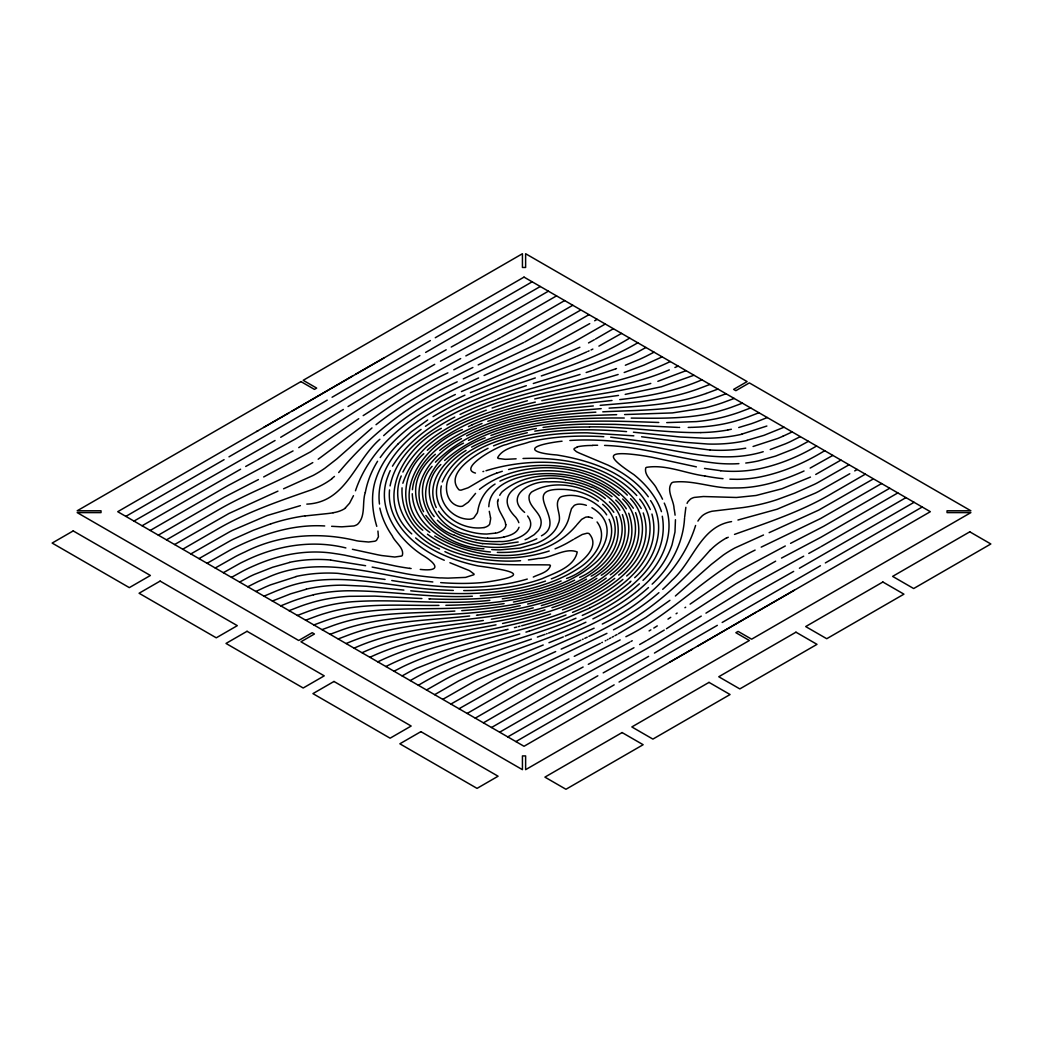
<?xml version="1.0" encoding="UTF-8"?>
<svg xmlns="http://www.w3.org/2000/svg" width="1043" height="1043" viewBox="0 0 1043 1043"><rect width="100%" height="100%" fill="white"/><g stroke="black" fill="none" stroke-linecap="round" stroke-linejoin="round"><path stroke-width="1.5" d="M389.547 489.923C386.275 522.413 416.079 548.435 444.279 560.247M684.638 517.172L685.864 507.328M684.56 518.019C683.204 543.364 670.558 567.04 652.123 584.158M402.037 487.824C399.573 546.376 474.239 564.25 520.574 560.691M497.915 501.044L498.241 499.219M441.306 485.921C437.747 502.57 452.858 519.492 469.533 519.231A7.105 4.107 0 0 0 473.809 517.941L477.277 512.934A72.528 41.876 0 0 0 477.681 511.552C479.35 500.444 485.269 489.949 495.06 484.056M390.069 485.921C396.679 452.949 426.783 431.685 454.787 417.057M365.259 492.492C361.947 502.713 365.963 516.194 357.606 524.264A11.108 6.414 0 0 1 353.864 525.959L341.921 526.819A92.527 53.428 0 0 1 339.757 526.741L331.635 526.298M569.634 514.942L571.512 508.606L574.25 505.451A7.105 4.107 0 0 1 578.526 504.147L579.765 504.108A14.354 8.292 0 0 1 586.375 505.347M569.543 515.372C564.146 542.321 532.204 551.043 508.449 552.282A74.431 42.972 0 0 1 497.328 552.386M402.859 483.261C420.277 431.593 479.936 413.915 527.419 400.747M519.036 527.263C516.885 533.521 509.558 535.672 503.769 537.054M442.284 481.944C457.877 446.143 501.5 435.387 536.337 428.477M401.242 475.947C388.452 505.646 412.233 537.432 439.546 549.1M355.48 490.771C370.93 444.592 413.158 414.606 455.348 394.502M353.473 495.673L349.561 503.208L345.272 507.967M695.59 525.476C681.561 570.847 643.935 603.793 602.293 624.04M402.885 472.049C419.26 439.781 453.901 422.637 486.221 410.16M392.455 466.195C421.255 419.677 477.094 401.959 526.311 385.701M380.2 457.551C400.955 428.36 433.054 409.99 464.904 395.141M432.063 466.338C411.268 489.662 426.809 525.841 454.396 535.307M576.766 524.864L581.603 519.401L585.436 517.263A5.072 2.933 0 0 1 588.526 517.015M576.153 525.633C542.099 565.671 476.221 561.695 434.722 536.011M440.85 464.526C415.362 488.541 435.518 528.605 466.756 534.355A52.711 30.43 0 0 0 486.429 538.149L487.681 538.188M435.413 462.192C478.489 419.13 543.494 413.224 601.185 408.647M475.543 493.404L469.05 501.292A67.991 39.256 0 0 1 468.268 502.191L462.623 506.129A5.072 2.933 0 0 1 459.533 506.376C446.417 503.938 443.314 486.442 449.559 476.312C465.465 449.246 498.489 439.325 527.302 432.728M423.797 453.705C401.32 473.157 398.609 510.992 422.78 530.222M397.709 444.253L411.333 431.789L427.695 419.99M650.35 579.139C634.053 596.048 613.779 608.499 592.867 618.877M379.887 439.246C354.568 461.254 346.12 502.387 306.825 504.121M642.996 580.364C663.765 561.395 676.438 530.131 664.261 503.091M444.605 460.498C491.227 419.495 557.51 416.326 616.661 414.671M634.679 577.705C655.891 559.074 667.39 525.724 650.545 500.575M338.675 472.544C370.813 433.797 411.281 402.637 457.199 381.855M710.361 549.909C682.683 581.629 651.471 610.82 613.467 629.842M435.387 454.279C387.84 494.343 435.048 546.806 483.913 548.774M626.66 576.01C648.707 557.849 659.359 522.895 639.711 499.18M427.304 450.25C457.134 423.21 496.859 411.072 535.294 402.103M383.655 435.648C411.059 410.251 444.839 393.25 478.594 377.97M479.454 489.415C523.495 454.735 600.207 461.997 633.349 508.228M639.385 583.793L635.513 587.196A221.95 128.133 0 0 1 622.84 596.922C600.103 612.697 574.458 623.61 548.592 633.088M662.709 589.308L664.404 587.744A296.903 171.417 0 0 0 671.914 580.351C692.969 562.047 700.414 526.428 731.56 521.591M648.472 587.561C624.34 609.203 594.836 623.623 565.189 636.113M630.937 581.199L629.607 582.372M618.655 575.084C641.719 557.64 652.292 521.317 630.559 498.671M622.919 579.386C594.08 603.688 557.523 616.061 521.643 625.8M658.915 592.659C637.964 610.716 613.662 624.392 588.865 636.386M334.464 476.429L331.857 478.568M610.285 574.849C634.183 558.292 646.386 521.096 622.658 498.971M371.973 427.956L336.824 458.933L324.816 468.281A137.076 79.138 0 0 1 313.213 475.412L283.579 488.789M614.757 578.396C582.594 603.845 542.008 615.044 502.557 623.492M675.382 596.009L711.248 564.459L723.242 555.111A137.076 79.138 0 0 1 734.846 547.979L763.502 535.007M376.028 424.697C405.531 401.294 439.129 383.85 472.883 367.488M669.932 600.325L645.982 617.313L618.447 633.74M541.434 535.815C568.5 521.383 518.671 488.619 561.303 489.35A36.961 21.342 0 0 1 574.158 490.692M601.211 575.267C626.23 560.091 640.858 522.035 615.735 500.066M606.192 578.083C572.803 602.489 531.487 612.358 491.37 619.203M421.085 429.429C397.526 446.417 375.61 473.209 379.469 504.043M690.088 604.132L737.479 571.551L785.301 545.984M358.753 418.699L310.579 451.828L263.683 476.951M425.453 426.3C458.685 403.445 497.394 390.708 535.307 377.957M685.668 607.222L684.938 607.73M363.186 415.622L406.118 388.231L460.68 358.583M596.857 578.396C561.708 601.602 519.297 609.959 478.137 615.044M676.099 613.766L677.155 613.049M591.12 576.192C617.195 562.646 635.722 524.264 609.36 501.866M670.727 617.326L667.989 619.112M318.18 459.22C359.952 428.334 400.421 395.01 447.877 372.846M466.038 450.446C448.151 461.071 429.325 482.57 439.155 504.499C447.147 520.47 466.495 530.235 484.095 527.536M343.33 409.469L295.482 438.947L245.692 466.482M705.955 613.141L753.502 583.897L803.697 556.193M348.036 406.522L392.872 379.404L446.182 349.783M701.261 616.1L655.747 643.674L603.193 672.878M441.332 428.334C403.693 447.434 373.238 499.793 411.763 533.899M657.273 625.917L653.792 628.069M666.464 628.72L735.98 583.741L775.653 561.173M664.248 630.076L647.234 640.18M433.067 416.613C477.538 389.652 528.514 377.031 575.958 356.654M574.263 538.957L582.255 534.485L586.961 533.247A3.833 2.216 0 0 1 589.034 533.547C605.396 551.799 565.123 573.793 551.33 578.878M650.871 629.855L649.098 630.911M312.796 462.584C281.636 480.745 247.347 492.831 216.24 511.109L166.476 539.844M573.22 539.583L567.275 543.012A124.638 71.967 0 0 1 564.641 544.42L563.507 544.994A100.741 58.16 0 0 1 555.059 548.827M586.44 579.152C548.801 601.107 504.59 607.613 461.775 610.637M327.228 400.121L228.991 456.834M332.078 397.253L430.368 340.566M717.336 625.344L619.06 682.031M722.173 622.475L820.437 565.762M463.483 443.132C437.708 455.543 411.776 489.858 434.188 516.624M298.741 447.656L381.608 394.671L434.696 364.346M579.686 577.366C606.7 566.206 630.663 527.067 602.619 504.304M291.74 411.359L352.547 375.988M756.331 612.032L697.584 646.204M256.682 431.463L258.064 430.668M288.755 413.08L263.683 427.434M125.838 516.389L224.076 459.663M435.283 337.736L532.152 281.806M133.973 521.083L275.052 440.498M540.287 286.499L425.622 352.43M142.096 525.763L240.607 469.22M548.409 291.18L458.92 342.808M150.218 530.457L228.404 485.412L293.044 450.928M556.532 295.873L480.236 339.875L440.498 361.217M158.34 535.15L224.362 497.107L258.429 479.571M564.667 300.567L501.644 336.928M572.79 305.26L513.638 339.288L453.796 369.796M174.598 544.537L228.938 513.495L277.933 491.136M580.051 310.449L524.851 341.921M182.721 549.231L216.24 529.87C246.031 512.335 278.885 501.161 311.375 489.858A85.304 49.256 0 0 0 332.052 478.646M589.034 314.647L539.44 342.769L463.261 378.896M190.856 553.924L229.499 531.904A192.316 111.027 0 0 1 232.576 530.339L267.073 515.555L300.397 505.633M589.751 323.617L550.626 345.363L484.082 375.506M594.666 320.775L597.17 319.341M198.978 558.605L230.516 540.639A143.465 82.827 0 0 1 233.619 539.062L253.319 530.261L270.724 523.847M605.292 324.021L574.55 341.596A186.853 107.885 0 0 1 571.225 343.33L541.447 357.214L461.449 391.568M207.101 563.298L230.49 549.883A130.036 75.083 0 0 1 233.593 548.266C261.754 534.225 292.874 524.003 324.712 525.959M613.414 328.714L595.423 339.105M215.236 567.992L235.549 556.519A159.996 92.371 0 0 1 245.079 551.916C279.576 534.498 319.432 531.617 356.706 540.782A115.695 66.804 0 0 0 359.183 541.161L368.609 542.021L374.802 541.226A6.545 3.781 0 0 0 376.523 540.313L378.426 536.832L377.931 531.056M621.55 333.408L598.904 346.107M629.672 338.101C602.189 354.868 571.629 365.598 541.304 375.936M223.358 572.685L240.281 563.194A122.057 70.468 0 0 1 244.936 560.938C276.017 545.658 311.909 539.479 345.872 547.927M824.7 450.706C804.375 463.092 782.12 472.727 758.678 477.238A75.357 43.506 0 0 1 737.101 479.337L729.891 479.167M418.386 685.29C453.366 664.039 492.948 652.344 531.382 639.15M426.509 689.984L445.922 678.967A198.313 114.495 0 0 1 452.831 675.447C494.551 655.16 539.635 643.127 581.864 624.066M832.835 455.4L810.163 468.085M434.644 694.664L458.672 680.91L476.299 672.344L543.234 644.978M840.958 460.08L815.73 474.474M442.767 699.358L473.509 681.796A186.853 107.885 0 0 1 476.834 680.049L594.132 628.186M849.08 464.774L817.543 482.753A143.465 82.827 0 0 1 814.44 484.33L794.74 493.13L777.335 499.545A131.275 75.787 0 0 1 742.994 507.563L712.004 511.239A22.046 12.725 0 0 0 702.33 515.711L700.166 517.954A52.306 30.208 0 0 0 697.923 521.096M450.889 704.051L494.512 679.475L555.671 651.562M849.797 473.744L818.559 491.475A192.316 111.027 0 0 1 815.483 493.039L777.061 509.232L737.949 520.027M854.712 470.914L857.203 469.467M459.024 708.745L508.619 680.61L606.935 633.362M865.338 474.161L832.835 492.922C802.132 511.292 767.987 522.413 734.507 534.407M467.147 713.438L518.736 683.817L568.943 658.928M872.6 479.35L818.612 510.157L769.147 532.66M475.269 718.132L535.515 683.517L620.181 639.894M881.583 483.548L820.658 518.501L761.207 547.132M483.404 722.825L548.501 685.277L583.128 667.012M889.718 488.241L823.696 526.285L790.555 543.351M491.527 727.506L568.878 682.93L633.961 647.742M897.84 492.922L820.672 537.406L781.507 558.083M646.295 640.728L639.633 644.535M499.649 732.199L597.822 675.799M905.963 497.615L821.154 546.584M507.772 736.893L648.603 656.373M914.098 502.309L799.407 568.239M515.907 741.586L614.144 684.873M825.339 562.933L922.221 507.002M758.313 610.885L794.231 590.273M355.676 374.189L383.837 358.049M446.847 425.036L453.549 421.333A235.861 136.177 0 0 1 471.697 412.676C517.797 392.507 568.122 385.584 615.396 368.948M637.794 342.795C605.37 361.817 568.957 372.416 533.299 383.511M816.578 446.013C799.016 456.417 779.903 464.383 759.917 468.672A78.838 45.514 0 0 1 720.778 470.771M410.264 680.597C459.089 652.031 515.842 642.592 567.809 621.602M692.383 649.202L669.997 662.018M231.481 577.379L242.902 571.056A149.905 86.556 0 0 1 247.334 568.839A167.623 96.777 0 0 1 249.877 567.64A150.023 86.608 0 0 1 254.479 565.606C279.628 554.433 307.75 549.087 335.129 553.611A143.686 82.958 0 0 1 344.555 555.15L396.197 566.153A168.158 97.09 0 0 0 409.73 568.37M645.93 347.488L638.068 351.817A142.93 82.527 0 0 1 631.38 355.115L592.932 370.291M239.603 582.072L249.342 576.792A109.919 63.467 0 0 1 254.296 574.458L272.562 567.275L289.419 562.529M808.455 441.319L798.716 446.6A109.919 63.467 0 0 1 793.762 448.933L775.497 456.117L758.639 460.85A82.918 47.874 0 0 1 745.758 463.04M402.142 675.903L409.99 671.562A142.93 82.527 0 0 1 416.679 668.276L456.756 652.553L519.766 633.961M280.71 437.278L371.269 383.237L419.886 355.598M594.275 339.77L588.526 342.938M820.137 547.171L808.781 553.455M654.456 653.061L751.495 595.266L793.658 571.395M500.601 337.515L497.446 339.288M461.527 438.608C435.961 451.476 407.787 481.631 423.575 511.657M631.002 641.432L632.227 640.741M625.891 636.712C672.878 613.649 708.132 572.881 755.119 550.078M536.832 538.814C500.809 555.593 450.719 547.758 425.844 515.451M629.789 642.11L588.291 664.326M457.981 343.33L451.241 347.045M471.566 447.147C528.827 416.692 595.996 420.368 658.785 422.48M496.364 339.875L494.747 340.761M617.052 634.509L614.966 635.643M493.652 341.361L465.843 355.911M613.584 636.399L612.189 637.156M610.794 637.899L609.399 638.642M468.503 440.355C507.706 420.16 552.373 414.606 595.853 412.168M726.332 538.227L728.262 537.236M654.052 352.182L645.8 356.406A174.416 100.702 0 0 1 639.75 359.235L625.357 365.246M499.884 481.175C537.706 463.275 586.857 468.659 619.151 495.516M394.006 671.21L402.259 666.985A174.416 100.702 0 0 1 408.308 664.143C458.751 641.328 514.668 635.226 566.01 614.966M607.3 639.75L608.004 639.385M800.32 436.626L790.359 441.632A124.834 72.071 0 0 1 785.301 443.875L770.229 449.559M247.739 586.766L257.699 581.759A123.674 71.406 0 0 1 262.758 579.517A221.507 127.885 0 0 1 266.839 577.835C311.87 556.962 361.725 570.56 407.93 578.774A283.396 163.621 0 0 0 423.406 580.938L432.819 581.955M605.201 640.858L605.905 640.493M601.72 642.671L602.411 642.305M523.716 342.508L478.189 364.907M462.349 429.573C422.324 445.035 384.28 499.675 429.833 532.399M600.325 643.388L574.25 656.347M466.612 435.883C505.816 416.066 550.065 409.912 593.324 405.949M574.641 580.117C534.942 600.051 489.702 604.549 445.869 605.318M589.647 608.147L562.021 620.05L529.296 631.119M662.175 356.862L643.935 365.128L624.196 372.507M488.046 448.321C475.751 454.37 444.149 473.705 459.024 489.845A3.833 2.216 0 0 0 461.11 490.145L468.02 487.811A66.83 38.578 0 0 0 469.637 486.912L480.784 480.367A104.756 60.481 0 0 1 496.572 473.144M566.558 578.461C593.676 569.504 627.13 528.592 591.929 507.745M385.884 666.516C423.51 647.39 465.321 639.424 506.024 629.763M460.054 414.436C498.176 395.975 539.766 386.77 580.064 374.437M255.861 591.459L265.078 587.17A153.425 88.577 0 0 1 270.502 584.875L296.043 576.662M792.198 431.932L782.98 436.209M587.235 637.169L584.81 638.329M579.882 347.254L548.67 361.087L470.367 392.663M810.463 477.081L781.95 488.763L756.084 495.477L736.462 497.485L703.399 496.52L694.195 497.433A11.108 6.414 0 0 0 690.453 499.128L688.054 501.566A27.679 15.984 0 0 0 687.063 503.378M592.854 349.079L590.99 349.966M582.385 639.476L583.193 639.085M468.398 426.6L471.931 424.983M585.918 622.202L582.881 623.61M580.782 640.219L561.173 649.124M589.099 350.839L587.952 351.361M582.255 615.435C621.106 598.082 670.832 565.332 662.279 516.22M586.792 351.882L576.61 356.38M804.036 470.993C782.198 480.888 758.652 488.359 734.441 487.941C713.816 488.932 693.712 479.676 673.256 482.153A6.545 3.781 0 0 0 671.536 483.078C666.125 490.601 673.856 500.366 674.065 508.58A250.868 144.834 0 0 1 674.977 514.238L675.082 515.151M670.258 361.543C627.69 382.233 580.312 388.296 534.72 398.947M377.801 661.849C432.154 635.409 493.847 633.062 550.574 614.027M784.049 427.213L763.945 435.348L747.127 440.289M264.009 596.166L276.499 590.899A166.398 96.073 0 0 1 281.336 589.047C333.643 567.835 389.717 588.174 443.405 590.025A227.139 131.131 0 0 0 453.314 590.429M678.08 366.132L674.912 367.501M369.978 657.259C409.599 638.577 453.47 633.049 496.012 624.835M561.121 580.951C519.831 598.343 474.083 600.559 429.872 598.904M575.958 618.225L571.877 619.946M272.327 601.042L290.71 593.806L306.303 589.256M485.191 437.786C458.229 448.034 421.346 474.748 436.235 507.55M493.508 445.843C535.45 428.608 581.994 427.956 626.556 431.606M685.942 370.708L657.833 381.321M362.117 652.683C419.834 626.321 485.164 628.968 544.981 609.92M572.529 612.345C611.602 596.648 664.756 563.468 651.953 514.043M669.306 369.874C628.825 387.331 584.471 391.451 541.786 400.681M563.324 636.895L548.957 642.723M693.843 375.284L661.314 386.784L625.213 394.397M280.658 605.879L291.558 601.537A149.318 86.204 0 0 1 297.086 599.556L305.638 596.857A103.335 59.66 0 0 1 307.594 596.309L313.487 594.836M767.4 417.5L756.501 421.841A149.318 86.204 0 0 1 750.973 423.836L738.718 427.539M354.216 648.107C394.841 629.803 439.872 627.012 483.326 620.481M570.86 620.363L568.826 621.198M701.796 379.874C675.799 391.112 647.794 396.549 619.764 399.586M759.082 412.689L747.987 416.978A143.06 82.593 0 0 1 742.342 418.934L735.615 421.02A104.065 60.077 0 0 1 730.204 422.454L726.828 423.262A106.425 61.446 0 0 1 698.719 427.069L691.809 427.369M288.976 610.703L300.071 606.413A143.06 82.593 0 0 1 305.716 604.445L312.444 602.372A104.065 60.077 0 0 1 317.854 600.924L321.231 600.129A106.425 61.446 0 0 1 349.34 596.322L374.711 596.114L421.894 598.552M346.263 643.518C405.414 617.847 471.892 624.874 533.234 607.808M482.009 423.523C454.331 434.866 424.097 451.515 413.993 481.579A126.451 73.01 0 0 0 412.441 489.715M766.866 426.026L741.756 434.136M709.827 384.476L698.028 388.948A166.046 95.865 0 0 1 692.852 390.721C663.022 400.773 631.302 402.598 600.194 405.336M750.777 407.904L739.5 412.168A139.41 80.48 0 0 1 732.903 414.371L727.558 415.961A106.19 61.302 0 0 1 721.287 417.604L717.076 418.543A111.614 64.444 0 0 1 696.242 421.607L666.725 422.611M297.281 615.487L308.559 611.224A139.41 80.48 0 0 1 315.155 609.021L320.501 607.417A106.19 61.302 0 0 1 326.772 605.787L330.983 604.849A111.614 64.444 0 0 1 351.817 601.785C397.787 598.421 443.966 605.605 489.884 600.312M338.245 638.916L350.031 634.444A166.046 95.865 0 0 1 355.207 632.658C392.064 620.311 431.424 620.285 469.65 615.996M717.897 389.091L706.137 393.485M742.486 403.146L731.052 407.409A139.606 80.598 0 0 1 724.337 409.612L718.875 411.216A109.319 63.115 0 0 1 713.151 412.689C686.346 419.09 658.55 418.295 631.198 418.087M305.573 620.246L317.02 615.983A139.606 80.598 0 0 1 323.721 613.766L329.184 612.176A109.319 63.115 0 0 1 334.907 610.703C368.974 602.645 404.28 605.866 438.934 605.383M330.162 634.287L341.921 629.907A154.755 89.346 0 0 1 347.984 627.873C402.389 611.185 460.511 618.668 515.79 606.596A221.755 128.028 0 0 0 520.235 605.696M726.045 393.746L714.351 398.074A147.741 85.291 0 0 1 708.327 400.069C674.286 410.942 638.029 410.016 602.776 411.829M734.246 398.426L722.656 402.715A142.291 82.149 0 0 1 715.85 404.945L708.797 406.953A112.501 64.953 0 0 1 705.159 407.878L672.409 412.911L624.601 414.553M313.813 624.966L325.403 620.676A142.291 82.149 0 0 1 332.209 618.447L339.262 616.439A112.501 64.953 0 0 1 342.899 615.513C388.465 605.057 435.661 611.394 481.801 606.283A237.204 136.946 0 0 0 504.108 603.597M322.013 629.646L333.708 625.318A147.741 85.291 0 0 1 339.731 623.323C376.888 611.511 416.457 613.558 454.865 611.068M490.901 435.505C533.39 419.651 579.373 417.617 624.262 418.021M562.464 609.855C601.342 595.24 659.58 563.259 643.231 512.934M533.286 577.053C539.022 574.145 548.383 572.424 550.443 565.697A2.777 1.604 0 0 0 549.7 564.928C514.721 564.211 477.668 567.692 444.918 551.63M487.798 421.32L502.335 416.444A243.267 140.453 0 0 1 527.041 409.925L561.317 403.432L618.499 395.427M496.611 473.183L502.296 471.28M546.441 633.857L547.158 633.609M616.517 368.557L615.852 368.792M545.02 634.379L537.341 637.09M545.515 581.068C502.296 595.905 455.661 595.253 410.733 590.807M492.113 408.022C533.156 393.367 576.596 387.396 618.134 374.476M549.218 550.991C509.127 563.859 461.814 559.583 427.434 534.225M591.72 370.695L586.153 372.52M551.943 607.717C590.99 594.784 653.805 563.624 635.565 512.621M527.289 579.074C483.222 591.916 436.43 587.639 391.764 580.508M529.088 631.171L525.946 632.123M541.33 605.592C580.521 594.158 647.221 565.11 628.72 513.208M577.444 446.965L574.367 448.438A2.973 1.708 0 0 0 574.08 449.598L576.375 451.632A39.764 22.959 0 0 0 580.534 453.588L607.873 465.074A143.36 82.762 0 0 1 648.29 496.768M650.78 383.42C606.778 395.636 560.678 397.657 516.598 409.638A225.497 130.192 0 0 0 471.827 424.905M486.012 470.732C538.227 454.592 609.06 458.503 641.236 508.502M763.215 451.71C722.577 464.174 680.558 450.798 640.141 444.618A295.117 170.387 0 0 0 629.125 443.027L622.397 442.193A211.599 122.161 0 0 0 606.596 440.707L604.34 440.563A170.478 98.433 0 0 0 588.852 439.977L586.701 439.963A137.363 79.307 0 0 0 569.882 440.498M483.73 471.371L482.935 471.579M520.014 626.23L518.41 626.647M518.162 541.995L500.549 544.498L482.648 543.586M516.806 627.065L514.421 627.677M508.554 469.533C546.219 460.667 588.93 465.608 620.507 489.076A109.75 63.362 0 0 1 627.299 495.138M506.403 629.672L508.045 629.268M753.072 446.482L777.556 438.516A153.425 88.577 0 0 0 782.98 436.209M527.641 604.053C567.548 594.262 639.894 568.409 622.397 514.59M495.347 533.142L486.768 534.042A36.961 21.342 0 0 1 473.9 532.699C460.224 529.909 446.678 522.973 438.516 511.331M731.365 429.26L727.753 429.964M513.443 602.033C553.637 594.119 631.771 571.773 616.165 516.663M502.283 598.851C534.759 594.08 568.539 585.553 594.119 563.898C606.817 553.611 616.465 534.929 609.086 519.284M305.117 515.933L326.537 513.678A62.371 36.01 0 0 0 333.108 512.791M528.397 559.922L531.552 559.504A106.999 61.772 0 0 0 538.344 558.422C551.121 558.513 565.306 547.067 577.222 551.969C574.276 567.262 554.602 572.894 542.112 578.696A119.541 69.021 0 0 1 530.196 582.463L522.387 584.445A138.328 79.855 0 0 1 508.515 587.157L499.806 588.408A160.153 92.462 0 0 1 484.865 589.843L472.779 590.442A189.474 109.398 0 0 1 463.718 590.573M477.511 615.109L476.468 615.24M611.98 400.473C553.898 407.005 491.501 412.298 442.806 447.929A151.652 87.56 0 0 0 439.703 450.433M609.086 408.139C639.607 406.196 670.727 405.023 700.075 395.519A154.755 89.346 0 0 0 706.137 393.485M475.465 473.079C456.547 468.098 501.083 444.527 505.946 444.696A119.541 69.021 0 0 1 517.863 440.915L525.672 438.947A138.328 79.855 0 0 1 539.544 436.235L548.266 434.983A160.153 92.462 0 0 1 563.194 433.549L575.293 432.949A191.221 110.402 0 0 1 587.339 432.832L633.831 435.844M738.9 463.64L735.002 463.835A85.591 49.412 0 0 1 717.441 463.301C679.514 459.402 642.879 446.6 604.575 445.413M480.288 595.84C514.134 593.532 549.126 587.339 578.044 568.591C592.685 559.791 609.803 538.788 597.078 521.969M516.116 458.816L507.667 459.246A57.026 32.92 0 0 1 505.073 459.311L498.371 458.464A2.777 1.604 0 0 1 497.615 457.694C503.274 447.199 519.049 445.687 529.557 441.919C553.807 436.17 578.969 435.283 603.78 436.704M523.038 458.49C563.311 456.99 608.265 464.696 636.791 495.542M472.375 596.218C430.524 598.395 389.026 590.494 347.228 590.794A102.11 58.956 0 0 0 313.435 594.758M691.261 427.382L688.224 427.434M592.841 445.283L597.613 445.244M700.831 432.597C663.622 433.014 626.739 426.352 589.517 426.887M679.619 427.421L678.654 427.408M677.689 427.395L615.187 424.371L584.445 424.136A225.262 130.049 0 0 0 563.715 425.166L558.253 425.648A190.426 109.945 0 0 0 543.051 427.434M429.742 598.904L428.816 598.865M710.166 450.041L610.676 437.186M420.264 569.426C442.636 571.838 436.157 563.233 421.815 554.72C396.966 538.253 375.988 507.393 387.709 476.834A171.182 98.824 0 0 1 390.238 470.602M440.681 582.62L445.961 582.959A166.724 96.256 0 0 0 461.371 583.428A139.697 80.663 0 0 0 475.764 583.05L477.694 582.92A115.682 66.791 0 0 0 485.086 582.294C535.072 574.902 510.196 570.325 478.202 565.971A128.706 74.301 0 0 1 415.635 537.914M330.618 560.078L365.611 565.71M633.427 432.206L680.531 437.03L704.377 438.203A97.599 56.348 0 0 0 741.834 434.24M720.791 470.706L704.507 468.424M723.008 478.672L719.448 478.294A130.949 75.604 0 0 1 704.781 475.947M403.889 590.103L366.536 586.27L343.682 585.188A97.599 56.348 0 0 0 306.225 589.152M588.526 517.015L590.521 517.445A10.508 6.062 0 0 1 592.489 518.267M641.614 436.769L684.651 442.297L707.728 444.018A93.296 53.858 0 0 0 747.205 440.42M411.125 568.539L409.743 568.357M565.41 479.806C544.185 473.366 485.36 486.82 515.698 517.198A63.454 36.635 0 0 1 517.876 520.483L518.267 521.317A32.633 18.839 0 0 1 518.814 522.699M385.076 579.439L337.893 573.35A89.724 51.798 0 0 0 295.938 576.505M704.768 475.973C685.499 473.418 666.112 464.226 646.543 467.329A4.42 2.555 0 0 0 645.734 467.903C643.74 476.116 654.339 482.361 657.168 489.597A219.291 126.607 0 0 1 661.053 496.246L662.54 499.206M696.372 466.86L651.862 457.225A172.551 99.62 0 0 0 639.607 455.204C604.979 450.576 606.296 456.312 633.857 474.604A163.868 94.6 0 0 1 661.445 511.644M372.142 567.079L406.444 573.833A191.808 110.741 0 0 0 440.224 577.926L441.88 577.9A117.846 68.043 0 0 0 448.125 578.122L465.53 577.392L473.874 574.732A2.842 1.643 0 0 0 474.043 574.028L469.519 570.651L449.911 562.725M476.09 539.766C461.801 536.793 447.734 530.691 437.356 520.196M352.404 549.296L377.762 554.798A136.737 78.942 0 0 0 381.868 555.554L394.789 557.027L401.516 556.062A4.42 2.555 0 0 0 402.324 555.476C404.528 548.044 394.841 542.204 392.194 535.789A197.818 114.208 0 0 1 379.821 508.058M612.045 496.664C582.02 473.783 532.321 465.96 501.996 491.957A42.567 24.576 0 0 0 499.74 495.308M524.629 512.387C503.873 495.464 531.643 480.354 548.605 481.879A54.04 31.199 0 0 1 571.942 483.678M527.602 516.011C539.974 532.53 512.335 542.556 499.454 541.5A54.04 31.199 0 0 1 476.116 539.713M613.845 512.282C596.661 487.915 557.966 476.547 531.656 491.983A19.269 11.121 0 0 0 529.205 495.568C527.08 506.937 543.038 512.778 540.978 524.473A33.911 19.582 0 0 1 538.279 530.639L534.159 534.707L527.993 538.462A41.29 23.846 0 0 1 525.059 539.739M626.387 508.828C606.778 479.506 567.34 470.914 534.12 474.343C516.011 476.586 489.48 484.669 488.815 506.742M650.271 509.571C633.531 474.474 592.646 460.876 556.845 454.97C533.481 453.34 523.26 447.395 553.168 442.415A97.038 56.022 0 0 1 562.047 441.202M376.771 526.337C372.129 510.914 370.552 494.069 376.015 478.633A201.755 116.49 0 0 1 397.774 444.279M490.458 517.302L489.284 511.318M675.46 519.727L674.977 532.047L672.044 544.759A201.755 116.49 0 0 1 650.284 579.113M505.607 524.629L505.529 523.651A31.055 17.927 0 0 0 505.021 521.604L504.76 520.9A67.586 39.021 0 0 0 503.756 518.723L500.562 512.765A63.167 36.466 0 0 1 497.563 501.044M412.259 493.73C413.471 527.223 449.416 545.619 478.659 550.443A79.359 45.814 0 0 0 490.419 551.982M365.324 492.505A234.519 135.394 0 0 1 377.566 461.267M289.328 562.399A82.032 47.352 0 0 1 330.631 560.013M574.315 490.471A58.095 33.545 0 0 1 598.369 501.135M572.112 483.417A73.075 42.189 0 0 1 605.331 498.593M505.959 524.629A15.893 9.178 0 0 1 495.438 533.273M745.758 448.164A89.424 51.629 0 0 1 710.179 449.989M577.327 446.782A44.601 25.749 0 0 1 592.828 445.504M629.672 582.515A216.24 124.847 0 0 1 589.556 608.082M270.763 523.886A131.275 75.787 0 0 1 305.064 515.829M345.52 508.084A23.911 13.807 0 0 1 333.095 512.739M606.687 514.877A71.824 41.459 0 0 0 604.405 511.748C594.288 500.119 577.248 492.322 561.877 496.52A9.7 5.606 0 0 0 559.908 497.615C553.142 504.799 562.685 515.346 558.253 523.755A53.323 30.782 0 0 1 549.726 535.698A54.484 31.459 0 0 1 536.584 543.351L520.288 548.07L500.353 549.857A70.741 40.846 0 0 1 491.722 549.57M482.622 543.625A70.898 40.925 0 0 1 454.461 535.268M503.795 537.106A37.6 21.707 0 0 1 487.681 538.123M592.32 487.198A88.42 51.055 0 0 1 619.881 510.249M565.436 479.767A70.898 40.925 0 0 1 592.046 487.394M490.458 517.302A73.088 42.202 0 0 1 490.666 518.749L489.689 524.186A10.274 5.932 0 0 1 484.108 527.575M534.785 431.15A194.428 112.253 0 0 1 589.517 427.017M727.779 430.016A102.879 59.399 0 0 1 700.831 432.571M710.505 549.948A94.574 54.601 0 0 1 726.137 538.11M300.945 381.595L77.195 510.783L101.015 510.783L101.015 512.608L77.195 512.608L298.702 640.493L312.196 632.697L314.438 634.001L300.945 641.784L522.439 769.669L522.439 755.914L525.62 755.914L525.62 769.669L749.356 640.493L735.863 632.697L738.118 631.406L751.612 639.19L970.864 512.608L947.044 512.608L947.044 510.783L970.864 510.783L749.356 382.898L735.863 390.682L733.62 389.391L747.114 381.595L525.62 253.723L525.62 267.464L522.439 267.464L522.439 253.723L303.187 380.304L316.681 388.1L314.438 389.391L300.945 381.595M73.206 530.913L52.15 543.064L129.332 587.626L150.388 575.475L73.206 530.913M524.029 277.112L117.716 511.696L524.029 746.28L930.343 511.696L524.029 277.112M160.127 581.094L139.071 593.245L216.266 637.821L237.309 625.657L160.127 581.094M247.048 631.289L226.005 643.44L303.187 688.002L324.243 675.851L247.048 631.289M333.982 681.47L312.926 693.621L390.108 738.183L411.164 726.032L333.982 681.47M420.903 731.651L399.847 743.802L477.042 788.378L498.085 776.214L420.903 731.651M622.097 732.564L544.915 777.126L565.958 789.277L643.153 744.715L622.097 732.564M709.018 682.383L631.836 726.945L652.892 739.096L730.074 694.534L709.018 682.383M795.952 632.188L718.757 676.751L739.813 688.915L816.995 644.352L795.952 632.188M882.873 582.007L805.691 626.569L826.734 638.72L903.929 594.158L882.873 582.007M969.794 531.826L892.612 576.388L913.668 588.539L990.85 543.977L969.794 531.826"/></g></svg>
